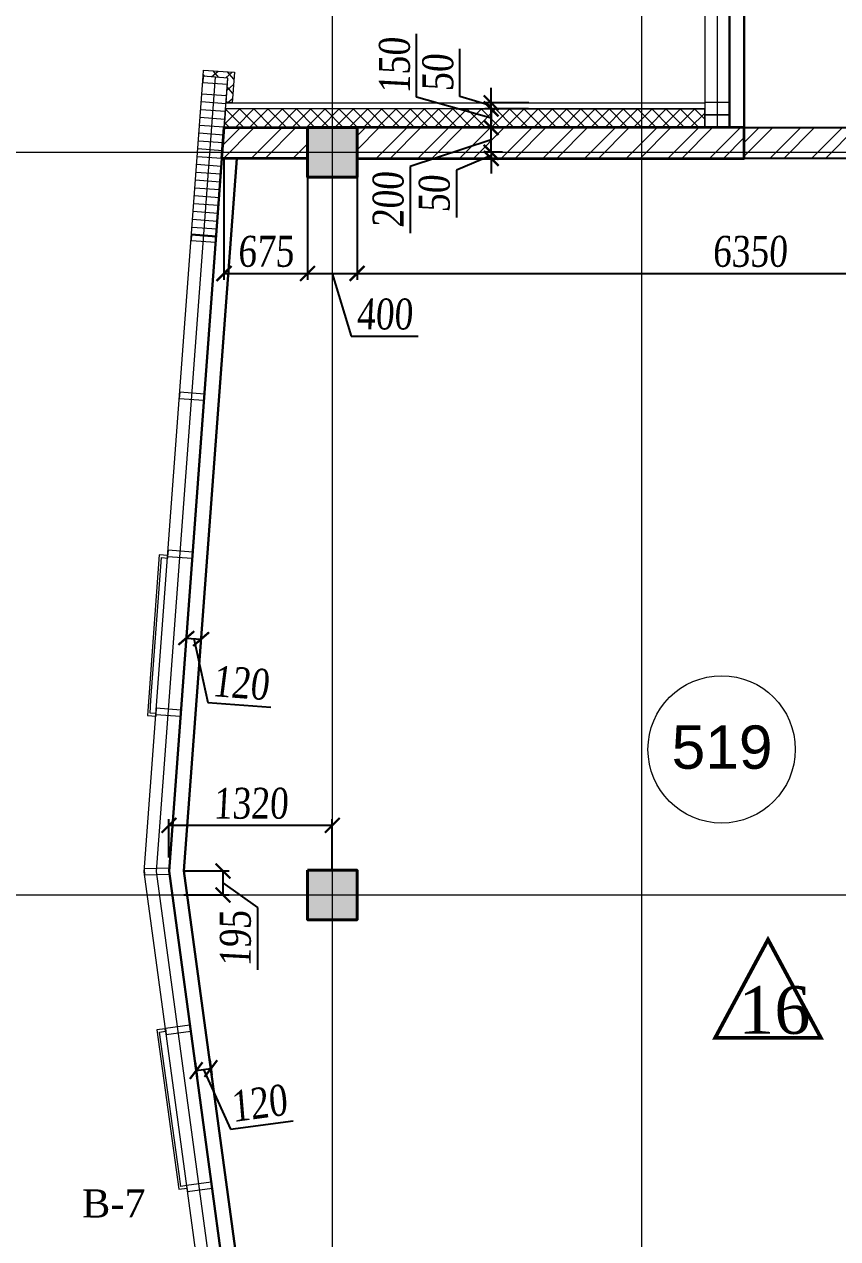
# Model space of a CAD drawing. Header units: inches. Extents: x -407541 to 6688123, y -998590 to 1205599.
# Drawn here: x 8314 to 14888, y 240160 to 249971 of the extents above; entities that cross this region are included whole.
import ezdxf

# ---------------------------------------------------------------- set-up
doc = ezdxf.new("R2010")
doc.units = ezdxf.units.IN
doc.header["$MEASUREMENT"] = 0
doc.linetypes.add('ACAD_ISO04W100', pattern=[30, 24, -3, 0, -3])
for name, color, linetype, lineweight in [('ведомость витражей', 224, 'Continuous', 13), ('ВЕНТ фасад', 230, 'Continuous', 9), ('ВИТРАЖ', 145, 'Continuous', 9), ('КИРПИЧ', 30, 'Continuous', 35), ('марки полов', 140, 'Continuous', 5), ('МОНОЛИТ', 5, 'Continuous', 40), ('Ограждения', 110, 'Continuous', 18), ('Оси', 254, 'ACAD_ISO04W100', 5), ('ПЕРЕГОРОДКА', 7, 'Continuous', 25), ('размер внутр', 142, 'Continuous', 5), ('УТЕПЛИТЕЛЬ', 92, 'Continuous', 9), ('Цоколь', 21, 'Continuous', 30), ('Штриховка', 7, 'Continuous', 9), ('Экспликацийа', 7, 'Continuous', 18)]:
    doc.layers.add(name, color=color, linetype=linetype, lineweight=lineweight)
doc.styles.get("Standard").update_dxf_attribs({"font": 'arial.ttf'})
doc.styles.add('STYLE2', font='times.ttf', dxfattribs={"width": 0.8, "oblique": 3})
doc.styles.add('Times', font='times.ttf')
doc.styles.add('стиль1', font='times.ttf')
doc.dimstyles.new('vnytren', dxfattribs={"dimtxt": 250, "dimasz": 120, "dimexe": 50, "dimexo": 0, "dimgap": 50, "dimtad": 1, "dimdec": 0, "dimzin": 0, "dimdsep": 46, "dimtxsty": 'STYLE2', "dimblk": 'ARCHTICK', "dimcen": 0, "dimadec": 0, "dimazin": 0, "dimtfac": 1, "dimtdec": 0, "dimtmove": 1, "dimatfit": 2, "dimldrblk": 'DOT', "dimfxl": 1, "dimtolj": 1, "dimtzin": 0, "dimarcsym": 0})

# ---------------------------------------------------------------- blocks, each defined once
blk = doc.blocks.new('_ARCHTICK')
at = {"color": 0, "linetype": 'ByBlock', "const_width": 0.15}
blk.add_lwpolyline([(-0.5, -0.5), (0.5, 0.5)], dxfattribs=at)
blk = doc.blocks.new('*D1387')
at = {"layer": 'размер внутр', "color": 0, "lineweight": -2, "transparency": 16777216}
for p, q in [((12177.8, 249137.2), (12037.1, 249137.2)), ((12087.1, 248937.2), (12087.1, 249137.2)), ((12087.1, 249037.2), (11433.4, 248822.7)), ((12178.2, 248937.2), (12037.1, 248937.2)), ((11433.4, 248822.7), (11433.4, 248283.6))]:
    blk.add_line(p, q, dxfattribs=at)
at = {"layer": 'размер внутр', "color": 0, "lineweight": -2, "transparency": 16777216, "xscale": 120, "yscale": 120, "zscale": 120}
for p, rotation in [((12087.1, 249137.2), 90), ((12087.1, 248937.2), 270)]:
    blk.add_blockref('_ARCHTICK', p, dxfattribs=dict(at, rotation=rotation))
at = {"layer": 'размер внутр', "color": 0, "transparency": 16777216, "insert": (11256.2, 248553.2), "char_height": 250, "attachment_point": 5, "rotation": 90, "style": 'STYLE2'}
blk.add_mtext('\\A1;200', dxfattribs=at)
blk = doc.blocks.new('_Dot')
at = {"color": 0, "linetype": 'ByBlock', "lineweight": -2}
blk.add_line((-0.5, 0), (-1, 0), dxfattribs=at)
at = {"color": 0, "linetype": 'ByBlock', "const_width": 0.5}
blk.add_lwpolyline([(-0.25, 0, 1), (0.25, 0, 1)], format="xyb", close=True, dxfattribs=at)
blk = doc.blocks.new('*D1388')
at = {"layer": 'размер внутр', "color": 0, "lineweight": -2, "transparency": 16777216}
for p, q in [((11484.2, 249382.6), (11484.2, 249893.6)), ((12087.1, 249212.2), (11484.2, 249382.6)), ((12389.5, 249287.2), (12037.1, 249287.2)), ((12087.1, 249137.2), (12087.1, 249287.2)), ((12177.8, 249137.2), (12037.1, 249137.2))]:
    blk.add_line(p, q, dxfattribs=at)
at = {"layer": 'размер внутр', "color": 0, "lineweight": -2, "transparency": 16777216, "xscale": 120, "yscale": 120, "zscale": 120}
for p, rotation in [((12087.1, 249287.2), 90), ((12087.1, 249137.2), 270)]:
    blk.add_blockref('_ARCHTICK', p, dxfattribs=dict(at, rotation=rotation))
at = {"layer": 'размер внутр', "color": 0, "transparency": 16777216, "insert": (11307, 249638.1), "char_height": 250, "attachment_point": 5, "rotation": 90, "style": 'STYLE2'}
blk.add_mtext('\\A1;150', dxfattribs=at)
blk = doc.blocks.new('*D1389')
at = {"layer": 'размер внутр', "color": 0, "lineweight": -2, "transparency": 16777216}
for p, q in [((11834.9, 249387.9), (11834.9, 249771.9)), ((12087.1, 249337.3), (12087.1, 249457.3)), ((12087.1, 249312.3), (11834.9, 249387.9)), ((12393.2, 249337.3), (12037.1, 249337.3)), ((12087.1, 249287.2), (12087.1, 249337.3)), ((12087.1, 249287.2), (12087.1, 249337.3)), ((12389.5, 249287.2), (12037.1, 249287.2)), ((12087.1, 249287.2), (12087.1, 249167.2))]:
    blk.add_line(p, q, dxfattribs=at)
at = {"layer": 'размер внутр', "color": 0, "lineweight": -2, "transparency": 16777216, "xscale": 120, "yscale": 120, "zscale": 120}
for p, rotation in [((12087.1, 249337.3), 270), ((12087.1, 249287.2), 90)]:
    blk.add_blockref('_ARCHTICK', p, dxfattribs=dict(at, rotation=rotation))
at = {"layer": 'размер внутр', "color": 0, "transparency": 16777216, "insert": (11657.8, 249579.9), "char_height": 250, "attachment_point": 5, "rotation": 90, "style": 'STYLE2'}
blk.add_mtext('\\A1;50', dxfattribs=at)
blk = doc.blocks.new('*D1654')
at = {"layer": 'размер внутр', "color": 0, "lineweight": -2, "transparency": 16777216}
for p, q in [((9928, 248887.7), (9928, 247908.2)), ((10603.4, 248886.3), (10603.4, 247908.2)), ((9928, 247958.2), (10603.4, 247958.2))]:
    blk.add_line(p, q, dxfattribs=at)
at = {"layer": 'размер внутр', "color": 0, "lineweight": -2, "transparency": 16777216, "xscale": 120, "yscale": 120, "zscale": 120, "rotation": 180}
blk.add_blockref('_ARCHTICK', (9928, 247958.2), dxfattribs=at)
at = {"layer": 'размер внутр', "color": 0, "lineweight": -2, "transparency": 16777216, "xscale": 120, "yscale": 120, "zscale": 120}
blk.add_blockref('_ARCHTICK', (10603.4, 247958.2), dxfattribs=at)
at = {"layer": 'размер внутр', "color": 0, "transparency": 16777216, "insert": (10265.7, 248135.7), "char_height": 250, "attachment_point": 5, "style": 'STYLE2'}
blk.add_mtext('\\A1;675', dxfattribs=at)
blk = doc.blocks.new('*D1655')
at = {"layer": 'размер внутр', "color": 0, "lineweight": -2, "transparency": 16777216}
for p, q in [((11003.4, 248886.3), (11003.4, 247908.2)), ((10603.4, 248693.9), (10603.4, 247908.2)), ((10603.4, 247958.2), (11003.4, 247958.2)), ((10803.4, 247958.2), (10955.3, 247451.7)), ((10955.3, 247451.7), (11496.2, 247451.7))]:
    blk.add_line(p, q, dxfattribs=at)
at = {"layer": 'размер внутр', "color": 0, "lineweight": -2, "transparency": 16777216, "xscale": 120, "yscale": 120, "zscale": 120, "rotation": 180}
blk.add_blockref('_ARCHTICK', (10603.4, 247958.2), dxfattribs=at)
at = {"layer": 'размер внутр', "color": 0, "lineweight": -2, "transparency": 16777216, "xscale": 120, "yscale": 120, "zscale": 120}
blk.add_blockref('_ARCHTICK', (11003.4, 247958.2), dxfattribs=at)
at = {"layer": 'размер внутр', "color": 0, "transparency": 16777216, "insert": (11225.8, 247628.9), "char_height": 250, "attachment_point": 5, "style": 'STYLE2'}
blk.add_mtext('\\A1;400', dxfattribs=at)
blk = doc.blocks.new('*D1656')
at = {"layer": 'размер внутр', "color": 0, "lineweight": -2, "transparency": 16777216}
for p, q in [((11003.4, 248886.3), (11003.4, 247908.2)), ((17353.2, 248638.8), (17353.2, 247908.2)), ((11003.4, 247958.2), (17353.2, 247958.2))]:
    blk.add_line(p, q, dxfattribs=at)
at = {"layer": 'размер внутр', "color": 0, "lineweight": -2, "transparency": 16777216, "xscale": 120, "yscale": 120, "zscale": 120, "rotation": 180}
blk.add_blockref('_ARCHTICK', (11003.4, 247958.2), dxfattribs=at)
at = {"layer": 'размер внутр', "color": 0, "lineweight": -2, "transparency": 16777216, "xscale": 120, "yscale": 120, "zscale": 120}
blk.add_blockref('_ARCHTICK', (17353.2, 247958.2), dxfattribs=at)
at = {"layer": 'размер внутр', "color": 0, "transparency": 16777216, "insert": (14178.3, 248135.4), "char_height": 250, "attachment_point": 5, "style": 'STYLE2'}
blk.add_mtext('\\A1;6350', dxfattribs=at)
blk = doc.blocks.new('*D3547')
at = {"layer": 'размер внутр', "color": 0, "lineweight": -2, "transparency": 16777216}
for p, q in [((12088.2, 248937.2), (12088.2, 249057.2)), ((12088.2, 248912.3), (11806.4, 248793.2)), ((12178.2, 248937.2), (12038.2, 248937.2)), ((12088.2, 248937.2), (12088.2, 248887.3)), ((12088.2, 248937.2), (12088.2, 248887.3)), ((12178.2, 248887.3), (12038.2, 248887.3)), ((12088.2, 248887.3), (12088.2, 248767.3)), ((11806.4, 248793.2), (11806.4, 248409.3))]:
    blk.add_line(p, q, dxfattribs=at)
at = {"layer": 'размер внутр', "color": 0, "lineweight": -2, "transparency": 16777216, "xscale": 120, "yscale": 120, "zscale": 120}
for p, rotation in [((12088.2, 248937.2), 270), ((12088.2, 248887.3), 90)]:
    blk.add_blockref('_ARCHTICK', p, dxfattribs=dict(at, rotation=rotation))
at = {"layer": 'размер внутр', "color": 0, "transparency": 16777216, "insert": (11629.2, 248601.2), "char_height": 250, "attachment_point": 5, "rotation": 90, "style": 'STYLE2'}
blk.add_mtext('\\A1;50', dxfattribs=at)
blk = doc.blocks.new('*D3268')
at = {"layer": 'размер внутр', "color": 0, "lineweight": -2, "transparency": 16777216}
for p, q in [((9483.5, 243239.8), (9483.5, 243549.4)), ((10803.4, 243137.2), (10803.4, 243549.4)), ((10803.4, 243499.4), (9483.5, 243499.4))]:
    blk.add_line(p, q, dxfattribs=at)
at = {"layer": 'размер внутр', "color": 0, "lineweight": -2, "transparency": 16777216, "xscale": 120, "yscale": 120, "zscale": 120, "rotation": 180}
blk.add_blockref('_ARCHTICK', (9483.5, 243499.4), dxfattribs=at)
at = {"layer": 'размер внутр', "color": 0, "lineweight": -2, "transparency": 16777216, "xscale": 120, "yscale": 120, "zscale": 120}
blk.add_blockref('_ARCHTICK', (10803.4, 243499.4), dxfattribs=at)
at = {"layer": 'размер внутр', "color": 0, "transparency": 16777216, "insert": (10143.4, 243676.6), "char_height": 250, "attachment_point": 5, "style": 'STYLE2'}
blk.add_mtext('\\A1;1320', dxfattribs=at)
blk = doc.blocks.new('*D3269')
at = {"layer": 'размер внутр', "color": 0, "lineweight": -2, "transparency": 16777216}
for p, q in [((9604.2, 243131.9), (9969.7, 243131.9)), ((9919.7, 243131.9), (9919.7, 242937.2)), ((9919.7, 243034.6), (10198.7, 242835)), ((9604.2, 242937.2), (9969.7, 242937.2)), ((10198.7, 242835), (10198.7, 242333.1))]:
    blk.add_line(p, q, dxfattribs=at)
at = {"layer": 'размер внутр', "color": 0, "lineweight": -2, "transparency": 16777216, "xscale": 120, "yscale": 120, "zscale": 120}
for p, rotation in [((9919.7, 243131.9), 90), ((9919.7, 242937.2), 270)]:
    blk.add_blockref('_ARCHTICK', p, dxfattribs=dict(at, rotation=rotation))
at = {"layer": 'размер внутр', "color": 0, "transparency": 16777216, "insert": (10021.2, 242584.1), "char_height": 250, "attachment_point": 5, "rotation": 90, "style": 'STYLE2'}
blk.add_mtext('\\A1;195', dxfattribs=at)
blk = doc.blocks.new('*D3357')
at = {"layer": 'размер внутр', "color": 0, "lineweight": -2, "transparency": 16777216}
for p, q in [((9632.5, 245137.1), (9619.6, 244963.2)), ((9752.2, 245128.2), (9739.2, 244954.3)), ((9623.3, 245013.1), (9742.9, 245004.2)), ((9683.1, 245008.6), (9797.1, 244492.3)), ((9797.1, 244492.3), (10306.6, 244454.4))]:
    blk.add_line(p, q, dxfattribs=at)
at = {"layer": 'размер внутр', "color": 0, "lineweight": -2, "transparency": 16777216, "xscale": 120, "yscale": 120, "zscale": 120}
for p, rotation in [((9623.3, 245013.1), 175.7463195099686), ((9742.9, 245004.2), 355.7463195099687)]:
    blk.add_blockref('_ARCHTICK', p, dxfattribs=dict(at, rotation=rotation))
at = {"layer": 'размер внутр', "color": 0, "transparency": 16777216, "insert": (10065, 244650), "char_height": 250, "attachment_point": 5, "rotation": 355.74632, "style": 'STYLE2'}
blk.add_mtext('\\A1;120', dxfattribs=at)
blk = doc.blocks.new('*D3358')
at = {"layer": 'размер внутр', "color": 0, "lineweight": -2, "transparency": 16777216}
for p, q in [((9694.1, 241588.1), (9710.2, 241469)), ((9812.6, 241604.2), (9828.8, 241485.1)), ((9703.5, 241518.6), (9822, 241534.7)), ((9762.8, 241526.6), (9981.5, 241045.2)), ((9981.5, 241045.2), (10487.8, 241114))]:
    blk.add_line(p, q, dxfattribs=at)
at = {"layer": 'размер внутр', "color": 0, "lineweight": -2, "transparency": 16777216, "xscale": 120, "yscale": 120, "zscale": 120}
for p, rotation in [((9703.5, 241518.6), 187.7369956128769), ((9822, 241534.7), 7.736995612876936)]:
    blk.add_blockref('_ARCHTICK', p, dxfattribs=dict(at, rotation=rotation))
at = {"layer": 'размер внутр', "color": 0, "transparency": 16777216, "insert": (10210.8, 241255.1), "char_height": 250, "attachment_point": 5, "rotation": 7.737, "style": 'STYLE2'}
blk.add_mtext('\\A1;120', dxfattribs=at)

msp = doc.modelspace()

# ---------------------------------------------------------------- hatches: boundary and pattern name
at = {"layer": 'ВИТРАЖ', "ltscale": 0.1}
h = msp.add_hatch(dxfattribs=at)
h.set_pattern_fill('ANSI31', color=256, scale=20, angle=-49.25368, style=0)
h.set_pattern_definition([(355.7463195, (1688061.81, 6539368.71), (4.7099569, 63.32508433), [])])
h.paths.add_polyline_path([(9953.4, 249458.7), (9862.6, 248232.1), (9663.1, 248246.9), (9754.4, 249473.2)])
at = {"layer": 'Штриховка'}
h = msp.add_hatch(dxfattribs=at)
h.set_pattern_fill('ANSI35', color=256, scale=25, style=0)
h.set_pattern_definition([(45, (-6764080.43, -624333.35), (-112.2532015, 112.2532015), []), (45, (-6763968.18, -624333.35), (-112.2532015, 112.2532015), [198.4375, -39.6875, 0, -39.6875])])
h.paths.add_polyline_path([(17203.4, 266637), (17603.4, 266637), (17603.4, 266237), (17203.4, 266237)])
h.paths.add_polyline_path([(20203.4, 266637), (20603.4, 266637), (20603.4, 266237), (20203.4, 266237)])
h.paths.add_polyline_path([(24073.4, 266637), (24473.4, 266637), (24473.4, 266237), (24073.4, 266237)])
h.paths.add_polyline_path([(17203.4, 261137), (17603.4, 261137), (17603.4, 260737), (17203.4, 260737)])
h.paths.add_polyline_path([(17203.4, 252637), (17603.4, 252637), (17603.4, 252237), (17203.4, 252237)])
h.paths.add_polyline_path([(17203.4, 249137), (17603.4, 249137), (17603.4, 248737), (17203.4, 248737)])
h.paths.add_polyline_path([(17203.4, 243137), (17603.4, 243137), (17603.4, 242737), (17203.4, 242737)])
h.paths.add_polyline_path([(17203.4, 237137), (17603.4, 237137), (17603.4, 236737), (17203.4, 236737)])
h.paths.add_polyline_path([(20203.4, 231137), (20603.4, 231137), (20603.4, 230737), (20203.4, 230737)])
h.paths.add_polyline_path([(20203.4, 237137), (20603.4, 237137), (20603.4, 236737), (20203.4, 236737)])
h.paths.add_polyline_path([(20203.4, 243137), (20603.4, 243137), (20603.4, 242737), (20203.4, 242737)])
h.paths.add_polyline_path([(20203.4, 249137), (20603.4, 249137), (20603.4, 248737), (20203.4, 248737)])
h.paths.add_polyline_path([(20203.4, 228037), (20603.4, 228037), (20603.4, 227637), (20203.4, 227637)])
h.paths.add_polyline_path([(20203.4, 219337), (20603.4, 219337), (20603.4, 218937), (20203.4, 218937)])
h.paths.add_polyline_path([(24703.4, 258237), (25103.4, 258237), (25103.4, 257837), (24703.4, 257837)])
h.paths.add_polyline_path([(30703.4, 263637), (31103.4, 263637), (31103.4, 263237), (30703.4, 263237)])
h.paths.add_polyline_path([(30703.4, 258237), (31103.4, 258237), (31103.4, 257837), (30703.4, 257837)])
h.paths.add_polyline_path([(36703.4, 263637), (37103.4, 263637), (37103.4, 263237), (36703.4, 263237)])
h.paths.add_polyline_path([(36703.4, 258237), (37103.4, 258237), (37103.4, 257837), (36703.4, 257837)])
h.paths.add_polyline_path([(42703.4, 263637), (43103.4, 263637), (43103.4, 263237), (42703.4, 263237)])
h.paths.add_polyline_path([(42703.4, 258237), (43103.4, 258237), (43103.4, 257837), (42703.4, 257837)])
h.paths.add_polyline_path([(48703.4, 258237), (49103.4, 258237), (49103.4, 257837), (48703.4, 257837)])
h.paths.add_polyline_path([(54703.4, 263637), (55103.4, 263637), (55103.4, 263237), (54703.4, 263237)])
h.paths.add_polyline_path([(54703.4, 258237), (55103.4, 258237), (55103.4, 257837), (54703.4, 257837)])
h.paths.add_polyline_path([(60703.4, 263637), (61103.4, 263637), (61103.4, 263237), (60703.4, 263237)])
h.paths.add_polyline_path([(60703.4, 258237), (61103.4, 258237), (61103.4, 257837), (60703.4, 257837)])
h.paths.add_polyline_path([(66703.4, 263637), (67103.4, 263637), (67103.4, 263237), (66703.4, 263237)])
h.paths.add_polyline_path([(66703.4, 258237), (67103.4, 258237), (67103.4, 257837), (66703.4, 257837)])
h.paths.add_polyline_path([(72703.4, 258237), (73103.4, 258237), (73103.4, 257837), (72703.4, 257837)])
h.paths.add_polyline_path([(78703.4, 263637), (79103.4, 263637), (79103.4, 263237), (78703.4, 263237)])
h.paths.add_polyline_path([(78703.4, 258237), (79103.4, 258237), (79103.4, 257837), (78703.4, 257837)])
h.paths.add_polyline_path([(84703.4, 263637), (85103.4, 263637), (85103.4, 263237), (84703.4, 263237)])
h.paths.add_polyline_path([(84703.4, 258237), (85103.4, 258237), (85103.4, 257837), (84703.4, 257837)])
h.paths.add_polyline_path([(90703.4, 258237), (91103.4, 258237), (91103.4, 257837), (90703.4, 257837)])
h.paths.add_polyline_path([(30703.4, 272037), (31103.4, 272037), (31103.4, 271637), (30703.4, 271637)])
h.paths.add_polyline_path([(36703.4, 272037), (37103.4, 272037), (37103.4, 271637), (36703.4, 271637)])
h.paths.add_polyline_path([(42703.4, 272037), (43103.4, 272037), (43103.4, 271637), (42703.4, 271637)])
h.paths.add_polyline_path([(54703.4, 272037), (55103.4, 272037), (55103.4, 271637), (54703.4, 271637)])
h.paths.add_polyline_path([(60703.4, 272037), (61103.4, 272037), (61103.4, 271637), (60703.4, 271637)])
h.paths.add_polyline_path([(66703.4, 272037), (67103.4, 272037), (67103.4, 271637), (66703.4, 271637)])
h.paths.add_polyline_path([(78703.4, 272037), (79103.4, 272037), (79103.4, 271637), (78703.4, 271637)])
h.paths.add_polyline_path([(84703.4, 272037), (85103.4, 272037), (85103.4, 271637), (84703.4, 271637)])
h.paths.add_polyline_path([(91333.4, 266637), (91733.4, 266637), (91733.4, 266237), (91333.4, 266237)])
h.paths.add_polyline_path([(95203.4, 266637), (95603.4, 266637), (95603.4, 266237), (95203.4, 266237)])
h.paths.add_polyline_path([(91333.4, 261137), (91733.4, 261137), (91733.4, 260737), (91333.4, 260737)])
h.paths.add_polyline_path([(95203.4, 261137), (95603.4, 261137), (95603.4, 260737), (95203.4, 260737)])
h.paths.add_polyline_path([(17203.4, 219337), (17603.4, 219337), (17603.4, 218937), (17203.4, 218937)])
h.paths.add_polyline_path([(12103.4, 219337), (12503.4, 219337), (12503.4, 218937), (12103.4, 218937)])
h.paths.add_polyline_path([(8503.4, 222937), (8903.4, 222937), (8903.4, 222537), (8503.4, 222537)])
h.paths.add_polyline_path([(8503.4, 228037), (8903.4, 228037), (8903.4, 227637), (8503.4, 227637)])
h.paths.add_polyline_path([(10603.4, 237137), (11003.4, 237137), (11003.4, 236737), (10603.4, 236737)])
h.paths.add_polyline_path([(10603.4, 243137), (11003.4, 243137), (11003.4, 242737), (10603.4, 242737)])
h.paths.add_polyline_path([(10603.4, 249137), (11003.4, 249137), (11003.4, 248737), (10603.4, 248737)])
h.paths.add_polyline_path([(26803.4, 237137), (27203.4, 237137), (27203.4, 236737), (26803.4, 236737)])
h.paths.add_polyline_path([(26803.4, 243137), (27203.4, 243137), (27203.4, 242737), (26803.4, 242737)])
h.paths.add_polyline_path([(26803.4, 249137), (27203.4, 249137), (27203.4, 248737), (26803.4, 248737)])
h.paths.add_polyline_path([(25303.4, 219337), (25703.4, 219337), (25703.4, 218937), (25303.4, 218937)])
h.paths.add_polyline_path([(28903.4, 222937), (29303.4, 222937), (29303.4, 222537), (28903.4, 222537)])
h.paths.add_polyline_path([(28903.4, 228037), (29303.4, 228037), (29303.4, 227637), (28903.4, 227637)])
h.paths.add_polyline_path([(26803.4, 231137), (27203.4, 231137), (27203.4, 230737), (26803.4, 230737)])
h.paths.add_polyline_path([(26803.4, 228037), (27203.4, 228037), (27203.4, 227637), (26803.4, 227637)])
h.paths.add_polyline_path([(95203.4, 243137), (95603.4, 243137), (95603.4, 242737), (95203.4, 242737)])
h.paths.add_polyline_path([(95203.4, 237137), (95603.4, 237137), (95603.4, 236737), (95203.4, 236737)])
h.paths.add_polyline_path([(98203.4, 231137), (98603.4, 231137), (98603.4, 230737), (98203.4, 230737)])
h.paths.add_polyline_path([(98203.4, 237137), (98603.4, 237137), (98603.4, 236737), (98203.4, 236737)])
h.paths.add_polyline_path([(98203.4, 243137), (98603.4, 243137), (98603.4, 242737), (98203.4, 242737)])
h.paths.add_polyline_path([(98203.4, 249137), (98603.4, 249137), (98603.4, 248737), (98203.4, 248737)])
h.paths.add_polyline_path([(98203.4, 222937), (98603.4, 222937), (98603.4, 222537), (98203.4, 222537)])
h.paths.add_polyline_path([(98203.4, 219337), (98603.4, 219337), (98603.4, 218937), (98203.4, 218937)])
h.paths.add_polyline_path([(95203.4, 222937), (95603.4, 222937), (95603.4, 222537), (95203.4, 222537)])
h.paths.add_polyline_path([(95203.4, 219337), (95603.4, 219337), (95603.4, 218937), (95203.4, 218937)])
h.paths.add_polyline_path([(90103.4, 219337), (90503.4, 219337), (90503.4, 218937), (90103.4, 218937)])
h.paths.add_polyline_path([(86503.4, 222937), (86903.4, 222937), (86903.4, 222537), (86503.4, 222537)])
h.paths.add_polyline_path([(86503.4, 228037), (86903.4, 228037), (86903.4, 227637), (86503.4, 227637)])
h.paths.add_polyline_path([(88603.4, 237137), (89003.4, 237137), (89003.4, 236737), (88603.4, 236737)])
h.paths.add_polyline_path([(88603.4, 243137), (89003.4, 243137), (89003.4, 242737), (88603.4, 242737)])
h.paths.add_polyline_path([(104803.4, 237137), (105203.4, 237137), (105203.4, 236737), (104803.4, 236737)])
h.paths.add_polyline_path([(104803.4, 243137), (105203.4, 243137), (105203.4, 242737), (104803.4, 242737)])
h.paths.add_polyline_path([(104803.4, 249137), (105203.4, 249137), (105203.4, 248737), (104803.4, 248737)])
h.paths.add_polyline_path([(103303.4, 219337), (103703.4, 219337), (103703.4, 218937), (103303.4, 218937)])
h.paths.add_polyline_path([(106903.4, 222937), (107303.4, 222937), (107303.4, 222537), (106903.4, 222537)])
h.paths.add_polyline_path([(104803.4, 231137), (105203.4, 231137), (105203.4, 230737), (104803.4, 230737)])
h.paths.add_polyline_path([(176603.4, 266637), (176203.4, 266637), (176203.4, 266237), (176603.4, 266237)])
h.paths.add_polyline_path([(173603.4, 266637), (173203.4, 266637), (173203.4, 266237), (173603.4, 266237)])
h.paths.add_polyline_path([(169733.4, 266637), (169333.4, 266637), (169333.4, 266237), (169733.4, 266237)])
h.paths.add_polyline_path([(176603.4, 261137), (176203.4, 261137), (176203.4, 260737), (176603.4, 260737)])
h.paths.add_polyline_path([(176603.4, 252637), (176203.4, 252637), (176203.4, 252237), (176603.4, 252237)])
h.paths.add_polyline_path([(176603.4, 249137), (176203.4, 249137), (176203.4, 248737), (176603.4, 248737)])
h.paths.add_polyline_path([(176603.4, 243137), (176203.4, 243137), (176203.4, 242737), (176603.4, 242737)])
h.paths.add_polyline_path([(176603.4, 237137), (176203.4, 237137), (176203.4, 236737), (176603.4, 236737)])
h.paths.add_polyline_path([(173603.4, 231137), (173203.4, 231137), (173203.4, 230737), (173603.4, 230737)])
h.paths.add_polyline_path([(173603.4, 237137), (173203.4, 237137), (173203.4, 236737), (173603.4, 236737)])
h.paths.add_polyline_path([(173603.4, 243137), (173203.4, 243137), (173203.4, 242737), (173603.4, 242737)])
h.paths.add_polyline_path([(173603.4, 249137), (173203.4, 249137), (173203.4, 248737), (173603.4, 248737)])
h.paths.add_polyline_path([(173603.4, 228037), (173203.4, 228037), (173203.4, 227637), (173603.4, 227637)])
h.paths.add_polyline_path([(173603.4, 222937), (173203.4, 222937), (173203.4, 222537), (173603.4, 222537)])
h.paths.add_polyline_path([(173603.4, 219337), (173203.4, 219337), (173203.4, 218937), (173603.4, 218937)])
h.paths.add_polyline_path([(169103.4, 258237), (168703.4, 258237), (168703.4, 257837), (169103.4, 257837)])
h.paths.add_polyline_path([(163103.4, 263637), (162703.4, 263637), (162703.4, 263237), (163103.4, 263237)])
h.paths.add_polyline_path([(163103.4, 258237), (162703.4, 258237), (162703.4, 257837), (163103.4, 257837)])
h.paths.add_polyline_path([(157103.4, 263637), (156703.4, 263637), (156703.4, 263237), (157103.4, 263237)])
h.paths.add_polyline_path([(157103.4, 258237), (156703.4, 258237), (156703.4, 257837), (157103.4, 257837)])
h.paths.add_polyline_path([(151103.4, 263637), (150703.4, 263637), (150703.4, 263237), (151103.4, 263237)])
h.paths.add_polyline_path([(151103.4, 258237), (150703.4, 258237), (150703.4, 257837), (151103.4, 257837)])
h.paths.add_polyline_path([(145103.4, 258237), (144703.4, 258237), (144703.4, 257837), (145103.4, 257837)])
h.paths.add_polyline_path([(139103.4, 263637), (138703.4, 263637), (138703.4, 263237), (139103.4, 263237)])
h.paths.add_polyline_path([(139103.4, 258237), (138703.4, 258237), (138703.4, 257837), (139103.4, 257837)])
h.paths.add_polyline_path([(133103.4, 263637), (132703.4, 263637), (132703.4, 263237), (133103.4, 263237)])
h.paths.add_polyline_path([(133103.4, 258237), (132703.4, 258237), (132703.4, 257837), (133103.4, 257837)])
h.paths.add_polyline_path([(127103.4, 263637), (126703.4, 263637), (126703.4, 263237), (127103.4, 263237)])
h.paths.add_polyline_path([(127103.4, 258237), (126703.4, 258237), (126703.4, 257837), (127103.4, 257837)])
h.paths.add_polyline_path([(121103.4, 258237), (120703.4, 258237), (120703.4, 257837), (121103.4, 257837)])
h.paths.add_polyline_path([(115103.4, 263637), (114703.4, 263637), (114703.4, 263237), (115103.4, 263237)])
h.paths.add_polyline_path([(115103.4, 258237), (114703.4, 258237), (114703.4, 257837), (115103.4, 257837)])
h.paths.add_polyline_path([(109103.4, 263637), (108703.4, 263637), (108703.4, 263237), (109103.4, 263237)])
h.paths.add_polyline_path([(109103.4, 258237), (108703.4, 258237), (108703.4, 257837), (109103.4, 257837)])
h.paths.add_polyline_path([(103103.4, 258237), (102703.4, 258237), (102703.4, 257837), (103103.4, 257837)])
h.paths.add_polyline_path([(163103.4, 272037), (162703.4, 272037), (162703.4, 271637), (163103.4, 271637)])
h.paths.add_polyline_path([(157103.4, 272037), (156703.4, 272037), (156703.4, 271637), (157103.4, 271637)])
h.paths.add_polyline_path([(151103.4, 272037), (150703.4, 272037), (150703.4, 271637), (151103.4, 271637)])
h.paths.add_polyline_path([(139103.4, 272037), (138703.4, 272037), (138703.4, 271637), (139103.4, 271637)])
h.paths.add_polyline_path([(133103.4, 272037), (132703.4, 272037), (132703.4, 271637), (133103.4, 271637)])
h.paths.add_polyline_path([(127103.4, 272037), (126703.4, 272037), (126703.4, 271637), (127103.4, 271637)])
h.paths.add_polyline_path([(115103.4, 272037), (114703.4, 272037), (114703.4, 271637), (115103.4, 271637)])
h.paths.add_polyline_path([(109103.4, 272037), (108703.4, 272037), (108703.4, 271637), (109103.4, 271637)])
h.paths.add_polyline_path([(102473.4, 266637), (102073.4, 266637), (102073.4, 266237), (102473.4, 266237)])
h.paths.add_polyline_path([(98603.4, 266637), (98203.4, 266637), (98203.4, 266237), (98603.4, 266237)])
h.paths.add_polyline_path([(176603.4, 222937), (176203.4, 222937), (176203.4, 222537), (176603.4, 222537)])
h.paths.add_polyline_path([(176603.4, 219337), (176203.4, 219337), (176203.4, 218937), (176603.4, 218937)])
h.paths.add_polyline_path([(181703.4, 219337), (181303.4, 219337), (181303.4, 218937), (181703.4, 218937)])
h.paths.add_polyline_path([(185303.4, 222937), (184903.4, 222937), (184903.4, 222537), (185303.4, 222537)])
h.paths.add_polyline_path([(185303.4, 228037), (184903.4, 228037), (184903.4, 227637), (185303.4, 227637)])
h.paths.add_polyline_path([(183203.4, 237137), (182803.4, 237137), (182803.4, 236737), (183203.4, 236737)])
h.paths.add_polyline_path([(183203.4, 243137), (182803.4, 243137), (182803.4, 242737), (183203.4, 242737)])
h.paths.add_polyline_path([(183203.4, 249137), (182803.4, 249137), (182803.4, 248737), (183203.4, 248737)])
h.paths.add_polyline_path([(167003.4, 237137), (166603.4, 237137), (166603.4, 236737), (167003.4, 236737)])
h.paths.add_polyline_path([(167003.4, 243137), (166603.4, 243137), (166603.4, 242737), (167003.4, 242737)])
h.paths.add_polyline_path([(167003.4, 249137), (166603.4, 249137), (166603.4, 248737), (167003.4, 248737)])
h.paths.add_polyline_path([(168503.4, 219337), (168103.4, 219337), (168103.4, 218937), (168503.4, 218937)])
h.paths.add_polyline_path([(164903.4, 222937), (164503.4, 222937), (164503.4, 222537), (164903.4, 222537)])
h.paths.add_polyline_path([(164903.4, 228037), (164503.4, 228037), (164503.4, 227637), (164903.4, 227637)])
h.paths.add_polyline_path([(167003.4, 231137), (166603.4, 231137), (166603.4, 230737), (167003.4, 230737)])
h.paths.add_polyline_path([(167003.4, 228037), (166603.4, 228037), (166603.4, 227637), (167003.4, 227637)])
h.paths.add_polyline_path([(91333.4, 258237), (91733.4, 258237), (91733.4, 257837), (91333.4, 257837)])
h.paths.add_polyline_path([(95203.4, 258237), (95603.4, 258237), (95603.4, 257837), (95203.4, 257837)])
h.paths.add_polyline_path([(180703.4, 261137), (180303.4, 261137), (180303.4, 260737), (180703.4, 260737)])
h.paths.add_polyline_path([(180703.4, 252637), (180303.4, 252637), (180303.4, 252237), (180703.4, 252237)])
h.paths.add_polyline_path([(13103.4, 261137), (13503.4, 261137), (13503.4, 260737), (13103.4, 260737)])
h.paths.add_polyline_path([(13103.4, 252637), (13503.4, 252637), (13503.4, 252237), (13103.4, 252237)])
h.paths.add_polyline_path([(17203.4, 258237), (17603.4, 258237), (17603.4, 257837), (17203.4, 257837)])
h.paths.add_polyline_path([(13103.4, 258237), (13503.4, 258237), (13503.4, 257837), (13103.4, 257837)])
h.paths.add_polyline_path([(176603.4, 258237), (176203.4, 258237), (176203.4, 257837), (176603.4, 257837)])
h.paths.add_polyline_path([(180703.4, 258237), (180303.4, 258237), (180303.4, 257837), (180703.4, 257837)])
h.paths.add_polyline_path([(98203.4, 228037), (98603.4, 228037), (98603.4, 227637), (98203.4, 227637)])
h.paths.add_polyline_path([(104803.4, 228037), (105203.4, 228037), (105203.4, 227637), (104803.4, 227637)])
h.paths.add_polyline_path([(106903.4, 228037), (107303.4, 228037), (107303.4, 227637), (106903.4, 227637)])
h.paths.add_polyline_path([(17603.4, 222922), (17203.4, 222922), (17203.4, 222537), (17603.4, 222537)])
h.paths.add_polyline_path([(20603.4, 222922), (20203.4, 222922), (20203.4, 222537), (20603.4, 222537)])
h = msp.add_hatch(dxfattribs=at)
h.set_pattern_fill('ANSI37', color=256, scale=650, angle=4.02907, style=0)
h.set_pattern_definition([(310.97093, (-265473.754, 540239.77), (-61.347191, -53.273677), []), (220.97093, (-265473.754, 540239.77), (-53.273677, 61.347191), [])])
edge = h.paths.add_edge_path()
edge.add_line((9944.9, 249337.3), (9959.7, 249537.5))
edge.add_line((9959.7, 249537.5), (9760.2, 249551.6))
edge.add_line((9760.2, 249551.6), (9763.7, 249601.5))
edge.add_line((9763.7, 249601.5), (9962.6, 249587.5))
edge.add_line((9962.6, 249587.5), (10012.5, 249583.9))
edge.add_line((10012.5, 249583.9), (9994.3, 249337.3))
edge.add_line((9994.3, 249337.3), (9944.9, 249337.3))
edge.add_line((9944.9, 249337.3), (9949.6, 249396.6))
h = msp.add_hatch(dxfattribs=at)
h.set_pattern_fill('ANSI37', color=256, scale=650, style=0)
h.paths.add_polyline_path([(13813.4, 249287.2), (9941.2, 249287.2), (9930, 249137.2), (13813.4, 249137.2)])
h = msp.add_hatch(dxfattribs=at)
h.set_pattern_fill('ANSI32', color=256, scale=25, style=0)
h.set_pattern_definition([(45, (-7321820.62, -456998.8), (-168.379802, 168.379802), []), (45, (-7321708.37, -456998.8), (-168.379802, 168.379802), [])])
h.paths.add_polyline_path([(10603.2, 249137.2), (9931.3, 249137.2), (9912.4, 248883.1), (10603.2, 248887.2)])
h.paths.add_polyline_path([(14133.2, 249137.2), (11003.2, 249137.2), (11003.2, 248887.2), (14133.2, 248887.2)])
h = msp.add_hatch(dxfattribs=at)
h.set_pattern_fill('ANSI32', color=256, scale=25, style=0)
h.set_pattern_definition([(45, (-6313577.14, 1289607.42), (-168.379802, 168.379802), []), (45, (-6313464.88, 1289607.42), (-168.379802, 168.379802), [])])
h.paths.add_polyline_path([(14133.2, 249137.2), (17203.2, 249137.2), (17203.2, 248887.2), (14133.2, 248887.2)])

# ---------------------------------------------------------------- linework, layer by layer
at = {"layer": 'ВЕНТ фасад'}
msp.add_line((9944.9, 249337.3), (13813.4, 249337.3), dxfattribs=at)
at = {"layer": 'ВИТРАЖ'}
for p, q in [((13913.4, 252236.3), (13913.4, 249136.8)), ((14013.2, 249137.2), (14133.4, 249137.2))]:
    msp.add_line(p, q, dxfattribs=at)
msp.add_lwpolyline([(13813.4, 249137.2), (14013.2, 249137.2), (14013.2, 252237.2), (13813.4, 252237.2), (13813.4, 249136.8)], dxfattribs=at)
at = {"layer": 'ВИТРАЖ', "ltscale": 0.1}
for points in [[(10144.8, 230445.9), (10144.8, 236774.6), (9802, 239297.9), (9282.2, 243123.7), (9760.3, 249552)], [(10244.8, 230486.8), (10244.8, 236781.3), (9901.1, 239311.3), (9382.7, 243126.8), (9860, 249544.6)], [(10344.8, 230449.9), (10344.8, 236788.1), (10000.2, 239324.8), (9483.2, 243129.8), (9959.8, 249537.1)]]:
    msp.add_lwpolyline(points, dxfattribs=at)
for points in [[(9760.3, 249552), (9756.6, 249502.1), (9956, 249487.3), (9959.8, 249537.1)], [(13813.4, 249240.2), (14013.4, 249240.2), (14013.4, 249340.2), (13813.4, 249340.2)], [(13813.4, 249140.9), (14013.4, 249140.9), (14013.4, 249240.9), (13813.4, 249240.9)], [(9665.4, 248275.5), (9661.7, 248225.6), (9861.1, 248210.8), (9864.8, 248260.7)], [(9570.4, 246999), (9566.7, 246949.2), (9766.2, 246934.3), (9769.9, 246984.2)], [(9475.5, 245722.6), (9471.8, 245672.7), (9671.2, 245657.9), (9674.9, 245707.7)], [(9380.5, 244446.1), (9376.8, 244396.2), (9576.3, 244381.4), (9580, 244431.2)], [(9284.1, 243148.8), (9285.6, 243098.8), (9486.6, 243104.9), (9485.1, 243154.9)], [(9454, 241859.3), (9460.7, 241809.8), (9658.9, 241836.7), (9652.2, 241886.3)], [(9626.3, 240591), (9633, 240541.4), (9831.2, 240568.4), (9824.5, 240617.9)]]:
    msp.add_lwpolyline(points, close=True, dxfattribs=at)
at = {"layer": 'КИРПИЧ', "ltscale": 0.1}
for points in [[(9911.3, 248886.3), (9930, 249137.2), (10603.4, 249137.2), (10603.4, 248886.3), (9911.3, 248886.3)], [(14133.2, 249137.2), (11003.2, 249137.2), (11003.2, 248887.2), (14133.2, 248887.2), (14133.2, 249137.2)]]:
    msp.add_lwpolyline(points, dxfattribs=at)
at = {"layer": 'марки полов', "const_width": 30}
msp.add_lwpolyline([(13897.5, 241782.6), (14325, 242577.1), (14752.5, 241782.6)], close=True, dxfattribs=at)
at = {"layer": 'МОНОЛИТ'}
for points in [[(10603.4, 249137.2), (11003.4, 249137.2), (11003.4, 248737.2), (10603.4, 248737.2)], [(10603.4, 243137.2), (11003.4, 243137.2), (11003.4, 242737.2), (10603.4, 242737.2)]]:
    msp.add_lwpolyline(points, close=True, dxfattribs=at)
at = {"layer": 'Ограждения', "linetype": 'Continuous', "lineweight": 15}
for points in [[(9378.5, 244382.9), (9380, 244402.8), (9330.2, 244406.5), (9337.9, 244510.7), (9423.6, 245662.6), (9473.4, 245658.9), (9474.9, 245678.8), (9405.1, 245684), (9308.8, 244388.1)], [(9631.7, 240569.2), (9628.9, 240589), (9579.5, 240582.2), (9565.2, 240685.7), (9406.9, 241829.8), (9456.4, 241836.7), (9453.6, 241856.5), (9384.4, 241846.9), (9562.4, 240559.6)]]:
    msp.add_lwpolyline(points, close=True, dxfattribs=at)
at = {"layer": 'Оси', "ltscale": 0.3}
for p, q in [((13303.2, 278737.2), (13303.2, 246967.2)), ((13303.4, 276275.7), (13303.4, 212320.1)), ((10803.2, 252437.2), (10803.2, 211937.2)), ((1503.2, 248937.2), (36186.8, 248937.2)), ((1503.2, 242937.2), (36186.8, 242937.2))]:
    msp.add_line(p, q, dxfattribs=at)
at = {"layer": 'ПЕРЕГОРОДКА'}
msp.add_lwpolyline([(14133.2, 249137.2), (17203.2, 249137.2), (17203.2, 248887.2), (14133.2, 248887.2)], close=True, dxfattribs=at)
at = {"layer": 'УТЕПЛИТЕЛЬ'}
msp.add_line((11805.4, 249286.3), (13813.4, 249287.2), dxfattribs=at)
msp.add_lwpolyline([(13813.4, 249287.2), (9941.2, 249287.2), (9930, 249137.2), (13813.4, 249137.2)], close=True, dxfattribs=at)
at = {"layer": 'Цоколь', "ltscale": 0.1}
msp.add_lwpolyline([(14133.2, 252236.5), (14013.2, 252236.5), (14013.2, 249137.2), (14133.2, 249137.2)], close=True, dxfattribs=at)
at = {"layer": 'Цоколь'}
msp.add_lwpolyline([(10118.2, 239347.6), (9996.7, 239347.6), (9485.8, 243129.9), (9911.3, 248886.3), (10031.7, 248886.3)], dxfattribs=at)
at = {"layer": 'Цоколь', "ltscale": 0.1}
msp.add_lwpolyline([(10118.2, 239347.6), (9603.8, 243133.5), (10031.7, 248886.3)], dxfattribs=at)
at = {"layer": 'Штриховка'}
msp.add_lwpolyline([(9944.9, 249337.3), (9959.7, 249537.5), (9760.2, 249551.6), (9763.7, 249601.5), (9962.6, 249587.5), (10012.5, 249583.9), (9994.3, 249337.3), (9944.9, 249337.3), (9949.6, 249396.6)], dxfattribs=at)
at = {"layer": 'Экспликацийа'}
msp.add_circle((13950, 244113.4), 595, dxfattribs=at)

# ---------------------------------------------------------------- texts
at = {"layer": 'ведомость витражей', "style": 'Times'}
msp.add_text('В-7', height=226.8, rotation=0, dxfattribs=at).set_placement((8780.5, 240331.9))
at = {"layer": 'марки полов', "insert": (14085.9, 242200.7), "char_height": 385, "width": 645.369, "attachment_point": 1, "style": 'стиль1'}
msp.add_mtext('16', dxfattribs=at)
at = {"layer": 'Экспликацийа', "insert": (14361.6, 243951.9), "char_height": 350, "width": 4589.447, "attachment_point": 9}
msp.add_mtext('{\\fArial|b0|i0|c204|p34;519}', dxfattribs=at)

# ---------------------------------------------------------------- dimensions: what is measured, and where the dimension line sits
at = {"layer": 'размер внутр'}
for base, p1, p2, picture, middle in [((12087.1, 249287.2), (12177.8, 249137.2), (12389.5, 249287.2), '*D1388', (11484.2, 249432.6)), ((12087.1, 249137.2), (12178.2, 248937.2), (12177.8, 249137.2), '*D1387', (11433.4, 248772.7)), ((12088.2, 248887.3), (12178.2, 248937.2), (12178.2, 248887.3), '*D3547', (11806.4, 248743.2)), ((9919.7, 242937.2), (9604.2, 243131.9), (9604.2, 242937.2), '*D3269', (10198.7, 242785))]:
    dim = msp.add_linear_dim(base=base, p1=p1, p2=p2, angle=90, dimstyle='vnytren', dxfattribs=at)
    dim.commit()
    dim.dimension.update_dxf_attribs({"geometry": picture, "text_midpoint": middle, "dimtype": 160})
dim = msp.add_linear_dim(base=(12087.1, 249337.3), p1=(12389.5, 249287.2), p2=(12393.2, 249337.3), angle=90, dimstyle='vnytren', dxfattribs=at)
dim.commit()
dim.dimension.update_dxf_attribs({"geometry": '*D1389', "text_midpoint": (11657.8, 249437.9)})
for base, p1, p2, picture, middle in [((10603.4, 247958.2), (9928, 248887.7), (10603.4, 248886.3), '*D1654', (10265.7, 248135.7)), ((11003.4, 247958.2), (10603.4, 248693.9), (11003.4, 248886.3), '*D1655', (11005.3, 247628.9)), ((17353.2, 247958.2), (11003.4, 248886.3), (17353.2, 248638.8), '*D1656', (14178.3, 248135.4)), ((9483.5, 243499.4), (10803.4, 243137.2), (9483.5, 243239.8), '*D3268', (10143.4, 243676.6))]:
    dim = msp.add_linear_dim(base=base, p1=p1, p2=p2, dimstyle='vnytren', dxfattribs=at)
    dim.commit()
    dim.dimension.update_dxf_attribs({"geometry": picture, "text_midpoint": middle})
for p1, p2, distance, picture, middle in [((9632.5, 245137.1), (9752.2, 245128.2), -124.4, '*D3357', (9860.1, 244665.2)), ((9694.1, 241588.1), (9812.6, 241604.2), -70.2, '*D3358', (10007.2, 241227.5))]:
    dim = msp.add_aligned_dim(p1=p1, p2=p2, distance=distance, dimstyle='vnytren', dxfattribs=at)
    dim.commit()
    dim.dimension.update_dxf_attribs({"geometry": picture, "text_midpoint": middle})

doc.saveas('drawing.dxf')
